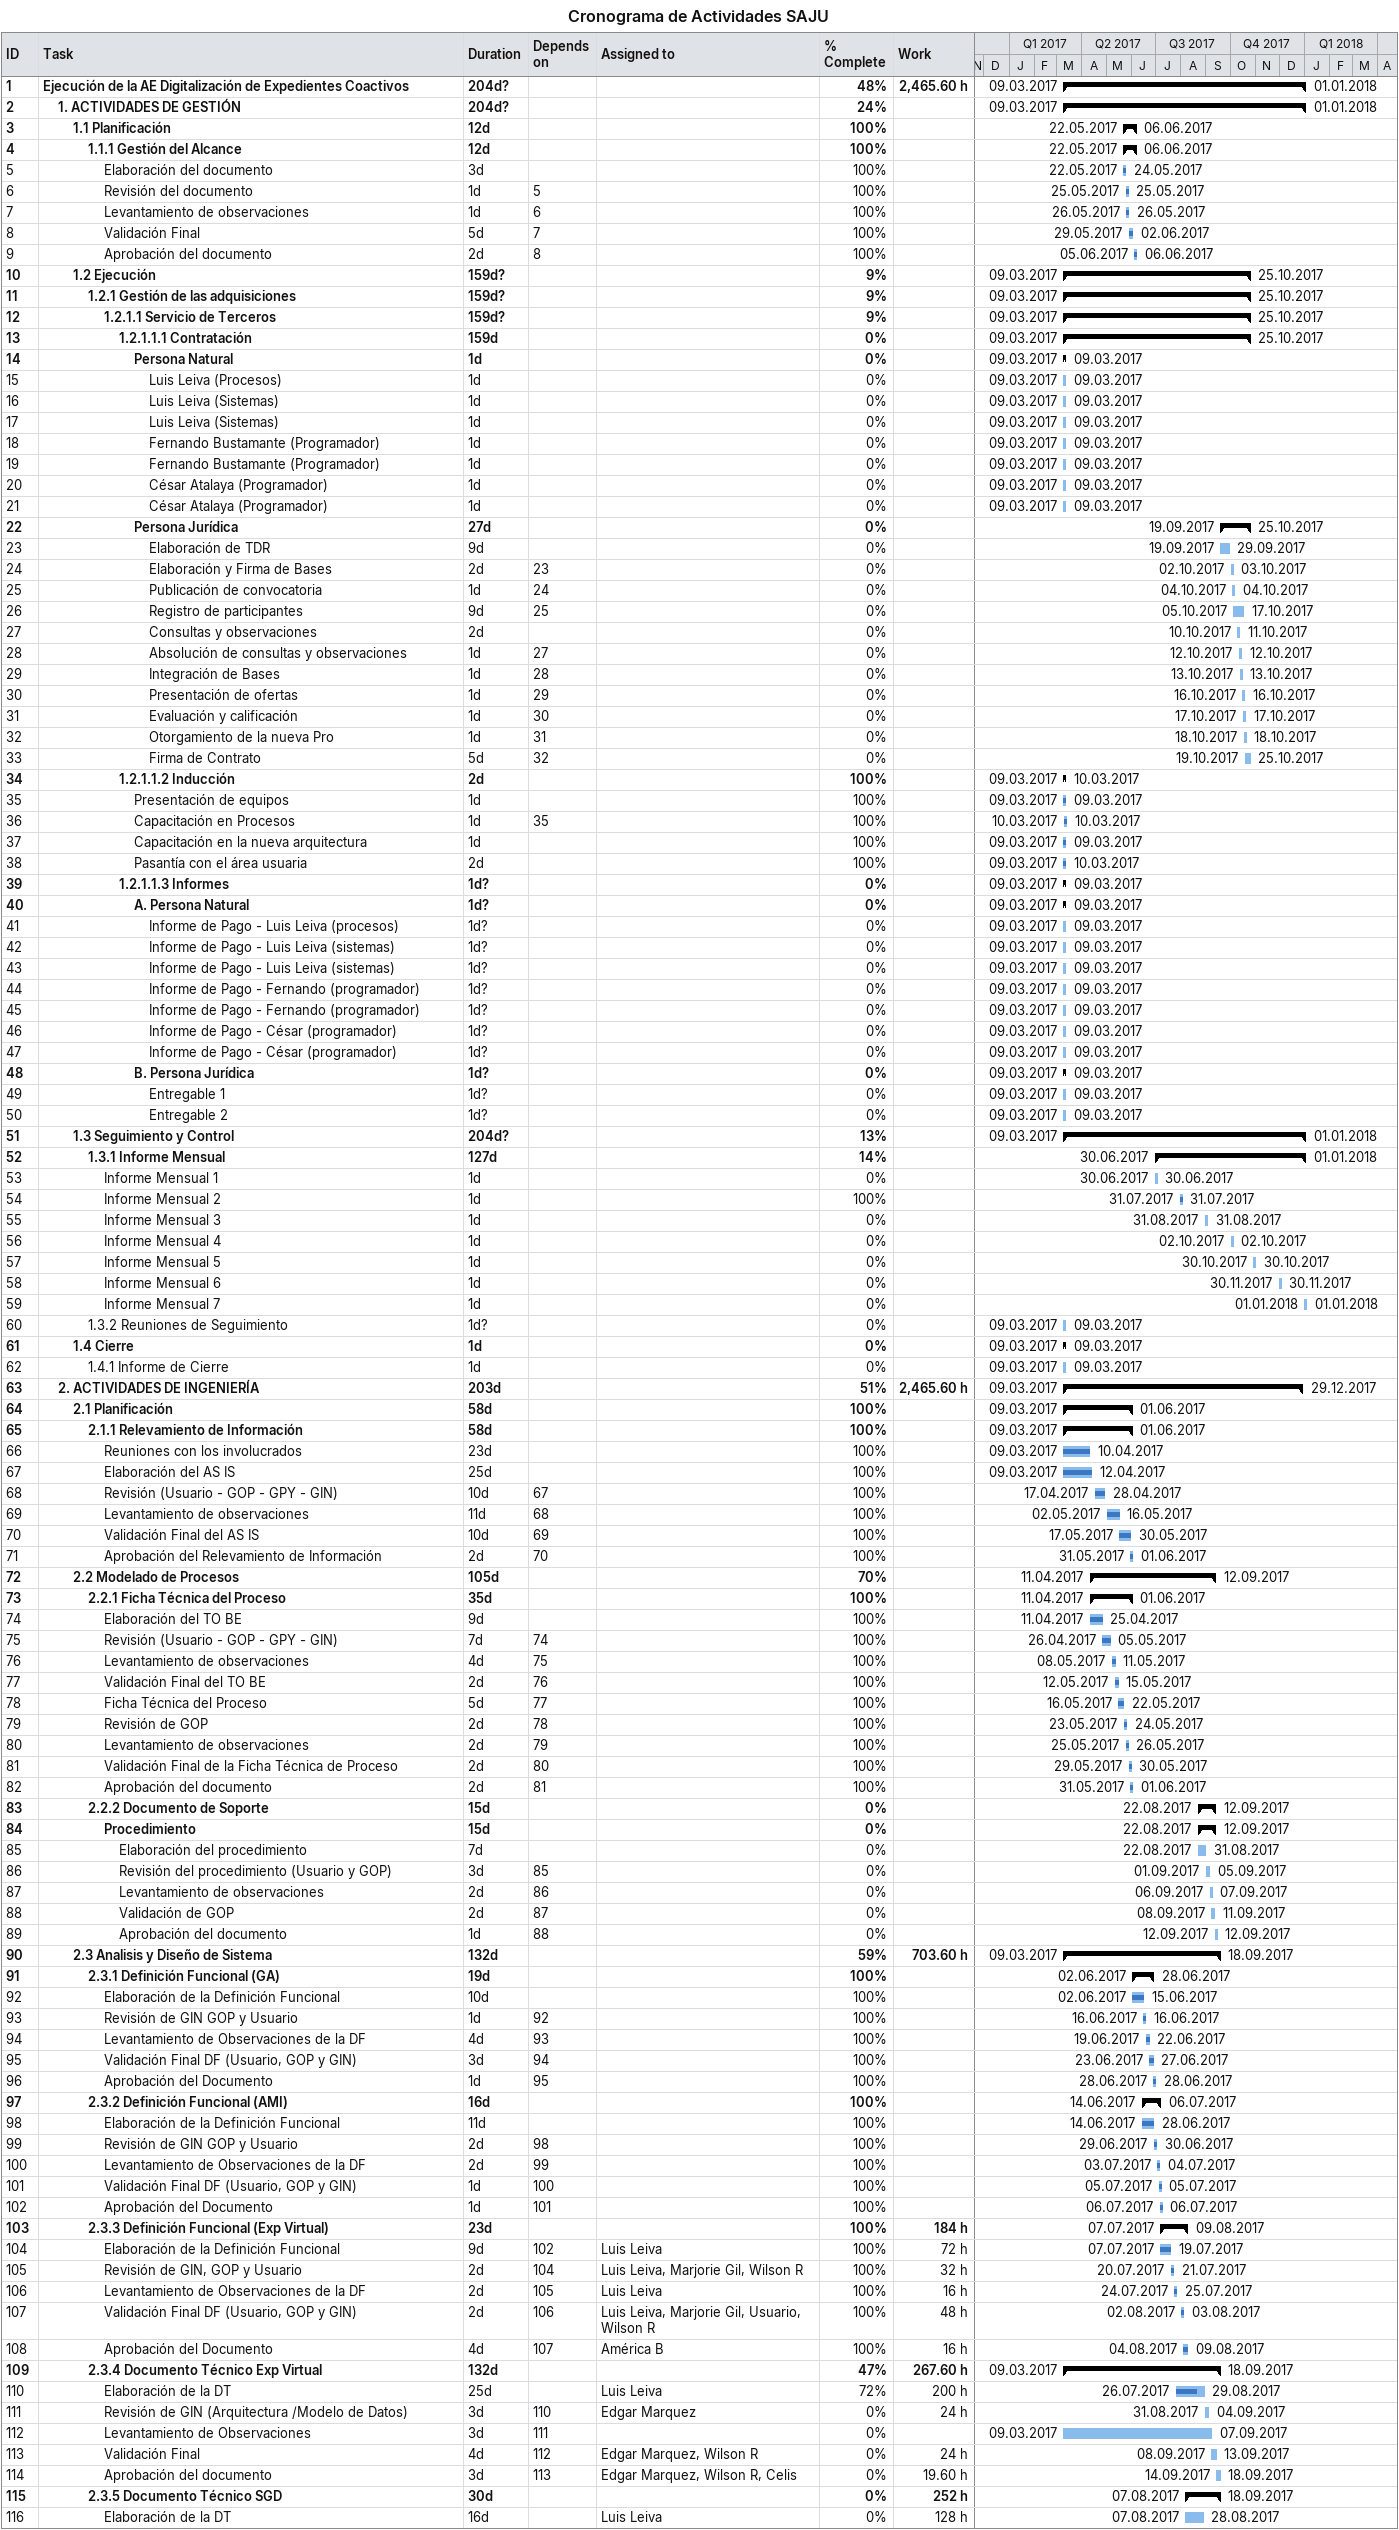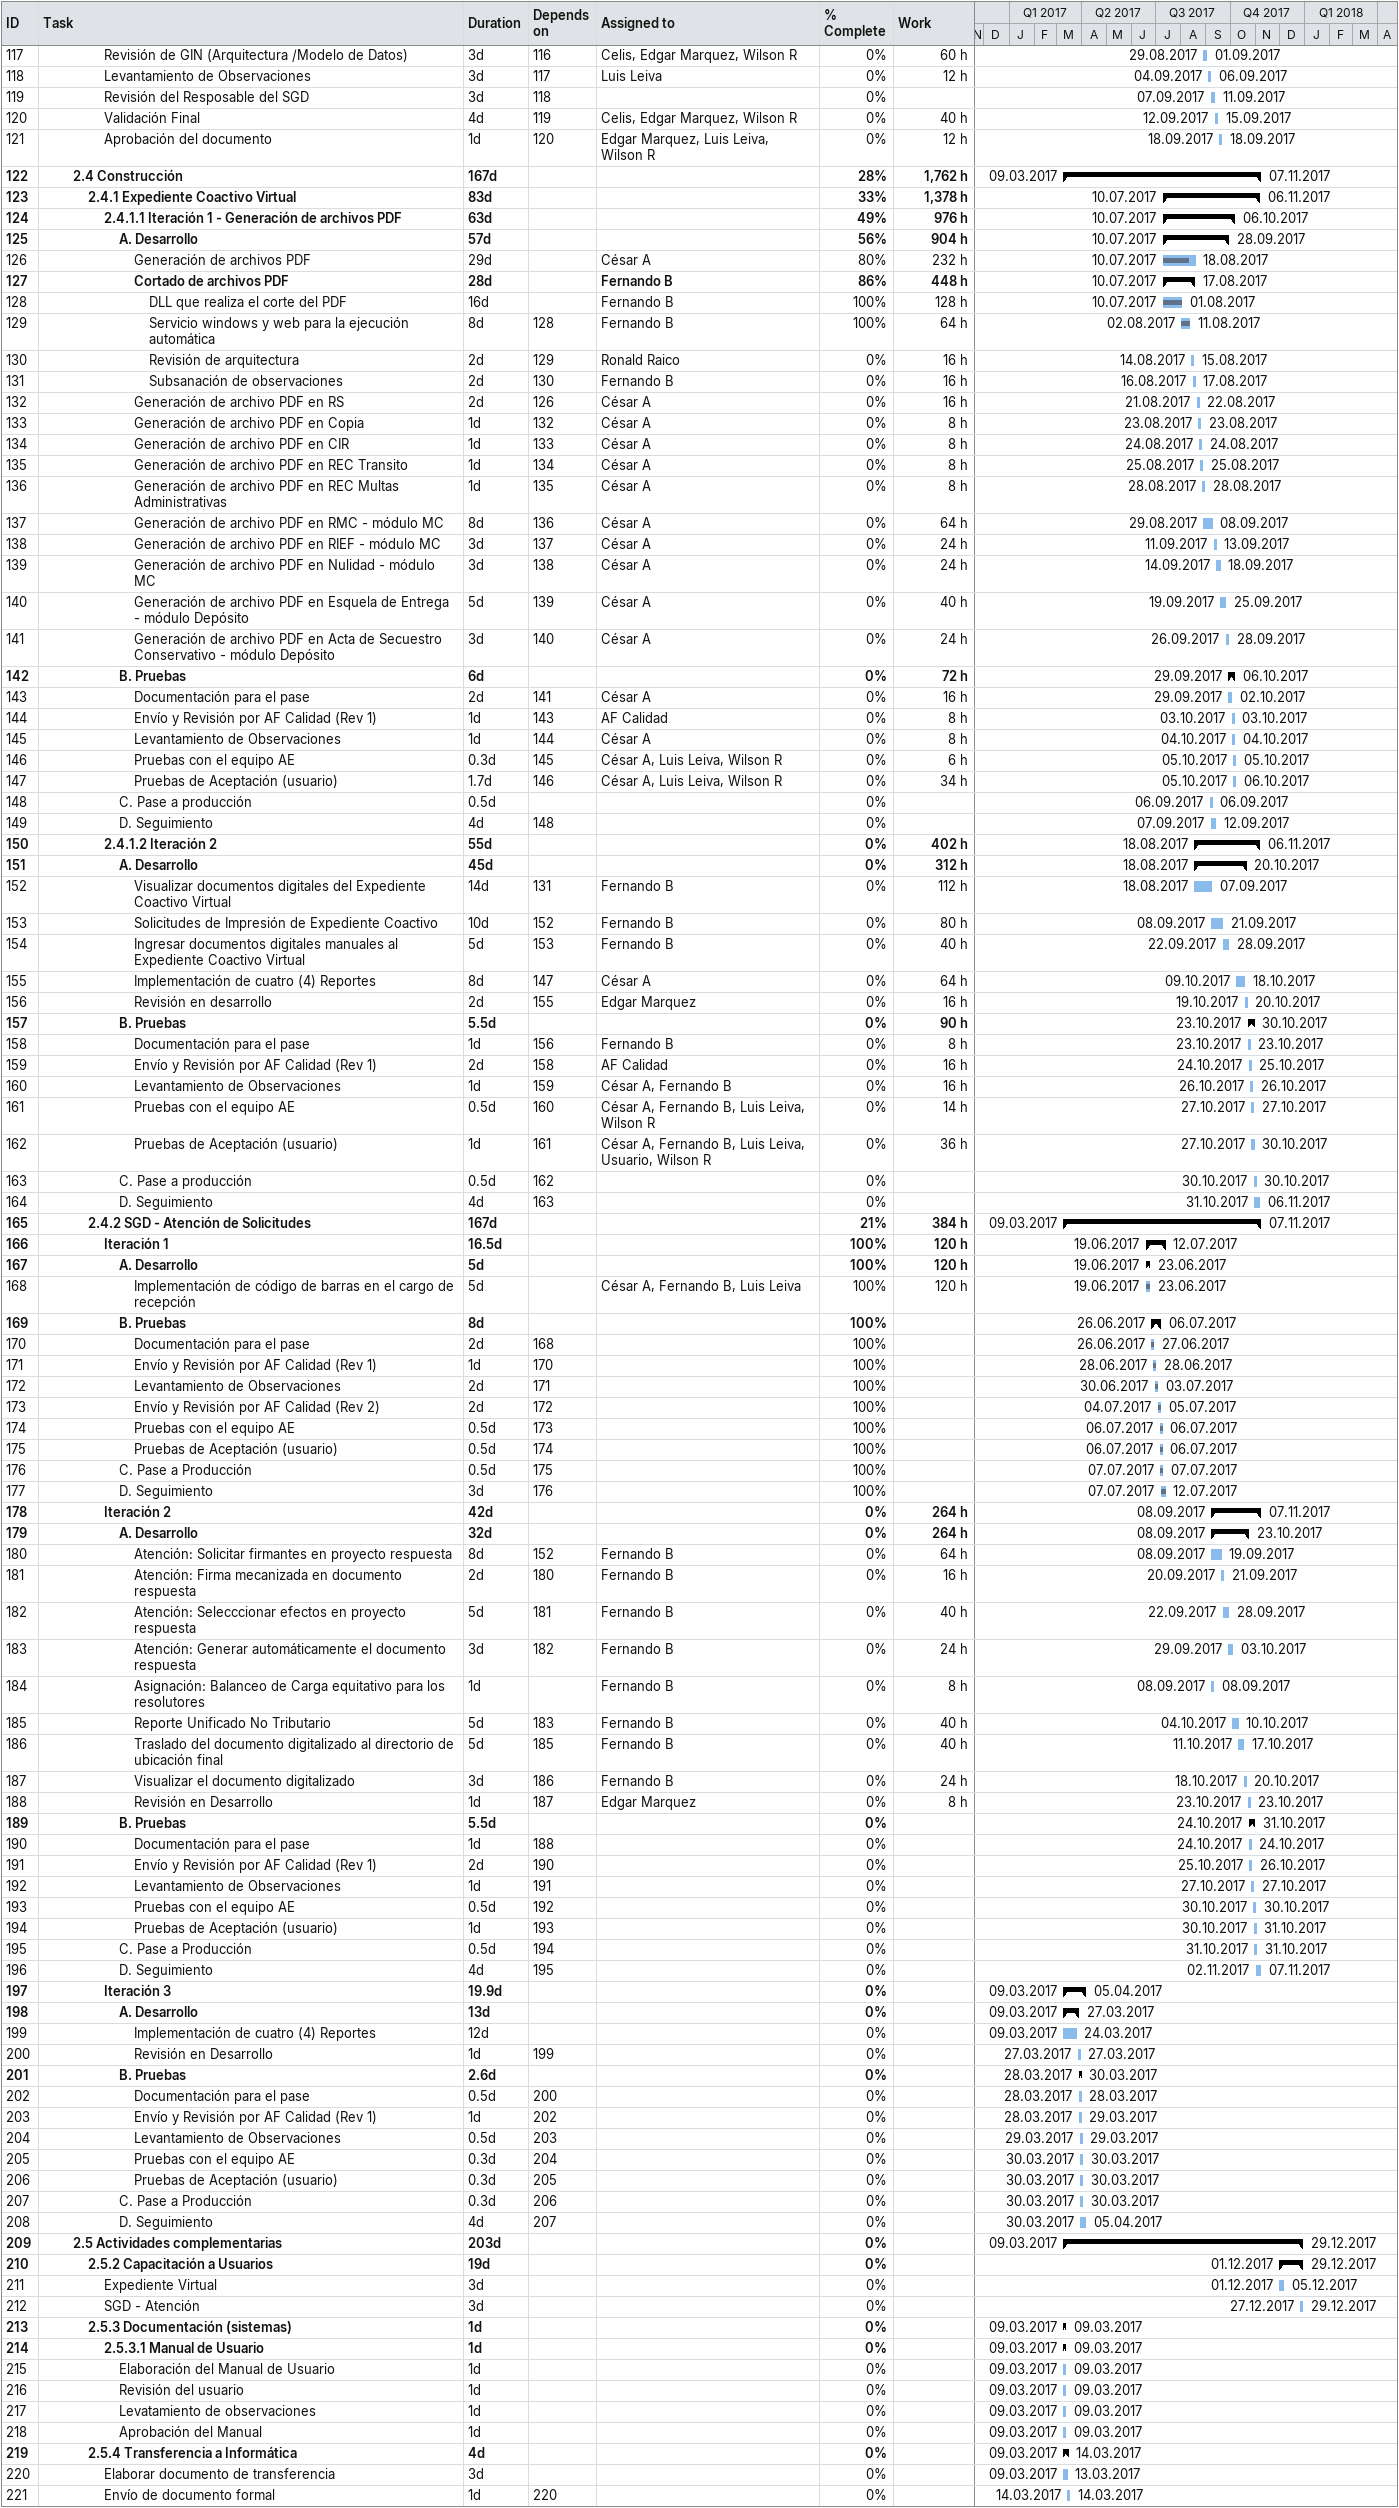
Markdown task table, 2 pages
Cronograma de Actividades SAJU

| ID | Level | Task | Duration | Start | Finish | Predecessors | Resources | % complete | Work (h) |
|---|---|---|---|---|---|---|---|---|---|
| 1 | 1 | **Ejecución de la AE Digitalización de Expedientes Coactivos** | 204d? | 2017-03-09 | 2018-01-01 |  |  | 48 | 2465.60 |
| 2 | 2 | **1. ACTIVIDADES DE GESTIÓN** | 204d? | 2017-03-09 | 2018-01-01 |  |  | 24 |  |
| 3 | 3 | **1.1 Planificación** | 12d | 2017-05-22 | 2017-06-06 |  |  | 100 |  |
| 4 | 4 | **1.1.1 Gestión del Alcance** | 12d | 2017-05-22 | 2017-06-06 |  |  | 100 |  |
| 5 | 5 | Elaboración del documento | 3d | 2017-05-22 | 2017-05-24 |  |  | 100 |  |
| 6 | 5 | Revisión del documento | 1d | 2017-05-25 | 2017-05-25 | 5 |  | 100 |  |
| 7 | 5 | Levantamiento de observaciones | 1d | 2017-05-26 | 2017-05-26 | 6 |  | 100 |  |
| 8 | 5 | Validación Final | 5d | 2017-05-29 | 2017-06-02 | 7 |  | 100 |  |
| 9 | 5 | Aprobación del documento | 2d | 2017-06-05 | 2017-06-06 | 8 |  | 100 |  |
| 10 | 3 | **1.2 Ejecución** | 159d? | 2017-03-09 | 2017-10-25 |  |  | 9 |  |
| 11 | 4 | **1.2.1 Gestión de las adquisiciones** | 159d? | 2017-03-09 | 2017-10-25 |  |  | 9 |  |
| 12 | 5 | **1.2.1.1 Servicio de Terceros** | 159d? | 2017-03-09 | 2017-10-25 |  |  | 9 |  |
| 13 | 6 | **1.2.1.1.1 Contratación** | 159d | 2017-03-09 | 2017-10-25 |  |  | 0 |  |
| 14 | 7 | **Persona Natural** | 1d | 2017-03-09 | 2017-03-09 |  |  | 0 |  |
| 15 | 8 | Luis Leiva (Procesos) | 1d | 2017-03-09 | 2017-03-09 |  |  | 0 |  |
| 16 | 8 | Luis Leiva (Sistemas) | 1d | 2017-03-09 | 2017-03-09 |  |  | 0 |  |
| 17 | 8 | Luis Leiva (Sistemas) | 1d | 2017-03-09 | 2017-03-09 |  |  | 0 |  |
| 18 | 8 | Fernando Bustamante (Programador) | 1d | 2017-03-09 | 2017-03-09 |  |  | 0 |  |
| 19 | 8 | Fernando Bustamante (Programador) | 1d | 2017-03-09 | 2017-03-09 |  |  | 0 |  |
| 20 | 8 | César Atalaya (Programador) | 1d | 2017-03-09 | 2017-03-09 |  |  | 0 |  |
| 21 | 8 | César Atalaya (Programador) | 1d | 2017-03-09 | 2017-03-09 |  |  | 0 |  |
| 22 | 7 | **Persona Jurídica** | 27d | 2017-09-19 | 2017-10-25 |  |  | 0 |  |
| 23 | 8 | Elaboración de TDR | 9d | 2017-09-19 | 2017-09-29 |  |  | 0 |  |
| 24 | 8 | Elaboración y Firma de Bases | 2d | 2017-10-02 | 2017-10-03 | 23 |  | 0 |  |
| 25 | 8 | Publicación de convocatoria | 1d | 2017-10-04 | 2017-10-04 | 24 |  | 0 |  |
| 26 | 8 | Registro de participantes | 9d | 2017-10-05 | 2017-10-17 | 25 |  | 0 |  |
| 27 | 8 | Consultas y observaciones | 2d | 2017-10-10 | 2017-10-11 |  |  | 0 |  |
| 28 | 8 | Absolución de consultas y observaciones | 1d | 2017-10-12 | 2017-10-12 | 27 |  | 0 |  |
| 29 | 8 | Integración de Bases | 1d | 2017-10-13 | 2017-10-13 | 28 |  | 0 |  |
| 30 | 8 | Presentación de ofertas | 1d | 2017-10-16 | 2017-10-16 | 29 |  | 0 |  |
| 31 | 8 | Evaluación y calificación | 1d | 2017-10-17 | 2017-10-17 | 30 |  | 0 |  |
| 32 | 8 | Otorgamiento de la nueva Pro | 1d | 2017-10-18 | 2017-10-18 | 31 |  | 0 |  |
| 33 | 8 | Firma de Contrato | 5d | 2017-10-19 | 2017-10-25 | 32 |  | 0 |  |
| 34 | 6 | **1.2.1.1.2 Inducción** | 2d | 2017-03-09 | 2017-03-10 |  |  | 100 |  |
| 35 | 7 | Presentación de equipos | 1d | 2017-03-09 | 2017-03-09 |  |  | 100 |  |
| 36 | 7 | Capacitación en Procesos | 1d | 2017-03-10 | 2017-03-10 | 35 |  | 100 |  |
| 37 | 7 | Capacitación en la nueva arquitectura | 1d | 2017-03-09 | 2017-03-09 |  |  | 100 |  |
| 38 | 7 | Pasantía con el área usuaria | 2d | 2017-03-09 | 2017-03-10 |  |  | 100 |  |
| 39 | 6 | **1.2.1.1.3 Informes** | 1d? | 2017-03-09 | 2017-03-09 |  |  | 0 |  |
| 40 | 7 | **A. Persona Natural** | 1d? | 2017-03-09 | 2017-03-09 |  |  | 0 |  |
| 41 | 8 | Informe de Pago - Luis Leiva (procesos) | 1d? | 2017-03-09 | 2017-03-09 |  |  | 0 |  |
| 42 | 8 | Informe de Pago - Luis Leiva (sistemas) | 1d? | 2017-03-09 | 2017-03-09 |  |  | 0 |  |
| 43 | 8 | Informe de Pago - Luis Leiva (sistemas) | 1d? | 2017-03-09 | 2017-03-09 |  |  | 0 |  |
| 44 | 8 | Informe de Pago - Fernando (programador) | 1d? | 2017-03-09 | 2017-03-09 |  |  | 0 |  |
| 45 | 8 | Informe de Pago - Fernando (programador) | 1d? | 2017-03-09 | 2017-03-09 |  |  | 0 |  |
| 46 | 8 | Informe de Pago - César (programador) | 1d? | 2017-03-09 | 2017-03-09 |  |  | 0 |  |
| 47 | 8 | Informe de Pago - César (programador) | 1d? | 2017-03-09 | 2017-03-09 |  |  | 0 |  |
| 48 | 7 | **B. Persona Jurídica** | 1d? | 2017-03-09 | 2017-03-09 |  |  | 0 |  |
| 49 | 8 | Entregable 1 | 1d? | 2017-03-09 | 2017-03-09 |  |  | 0 |  |
| 50 | 8 | Entregable 2 | 1d? | 2017-03-09 | 2017-03-09 |  |  | 0 |  |
| 51 | 3 | **1.3 Seguimiento y Control** | 204d? | 2017-03-09 | 2018-01-01 |  |  | 13 |  |
| 52 | 4 | **1.3.1 Informe Mensual** | 127d | 2017-06-30 | 2018-01-01 |  |  | 14 |  |
| 53 | 5 | Informe Mensual 1 | 1d | 2017-06-30 | 2017-06-30 |  |  | 0 |  |
| 54 | 5 | Informe Mensual 2 | 1d | 2017-07-31 | 2017-07-31 |  |  | 100 |  |
| 55 | 5 | Informe Mensual 3 | 1d | 2017-08-31 | 2017-08-31 |  |  | 0 |  |
| 56 | 5 | Informe Mensual 4 | 1d | 2017-10-02 | 2017-10-02 |  |  | 0 |  |
| 57 | 5 | Informe Mensual 5 | 1d | 2017-10-30 | 2017-10-30 |  |  | 0 |  |
| 58 | 5 | Informe Mensual 6 | 1d | 2017-11-30 | 2017-11-30 |  |  | 0 |  |
| 59 | 5 | Informe Mensual 7 | 1d | 2018-01-01 | 2018-01-01 |  |  | 0 |  |
| 60 | 4 | 1.3.2 Reuniones de Seguimiento | 1d? | 2017-03-09 | 2017-03-09 |  |  | 0 |  |
| 61 | 3 | **1.4 Cierre** | 1d | 2017-03-09 | 2017-03-09 |  |  | 0 |  |
| 62 | 4 | 1.4.1 Informe de Cierre | 1d | 2017-03-09 | 2017-03-09 |  |  | 0 |  |
| 63 | 2 | **2. ACTIVIDADES DE INGENIERÍA** | 203d | 2017-03-09 | 2017-12-29 |  |  | 51 | 2465.60 |
| 64 | 3 | **2.1 Planificación** | 58d | 2017-03-09 | 2017-06-01 |  |  | 100 |  |
| 65 | 4 | **2.1.1 Relevamiento de Información** | 58d | 2017-03-09 | 2017-06-01 |  |  | 100 |  |
| 66 | 5 | Reuniones con los involucrados | 23d | 2017-03-09 | 2017-04-10 |  |  | 100 |  |
| 67 | 5 | Elaboración del AS IS | 25d | 2017-03-09 | 2017-04-12 |  |  | 100 |  |
| 68 | 5 | Revisión (Usuario - GOP - GPY - GIN) | 10d | 2017-04-17 | 2017-04-28 | 67 |  | 100 |  |
| 69 | 5 | Levantamiento de observaciones | 11d | 2017-05-02 | 2017-05-16 | 68 |  | 100 |  |
| 70 | 5 | Validación Final del AS IS | 10d | 2017-05-17 | 2017-05-30 | 69 |  | 100 |  |
| 71 | 5 | Aprobación del Relevamiento de Información | 2d | 2017-05-31 | 2017-06-01 | 70 |  | 100 |  |
| 72 | 3 | **2.2 Modelado de Procesos** | 105d | 2017-04-11 | 2017-09-12 |  |  | 70 |  |
| 73 | 4 | **2.2.1 Ficha Técnica del Proceso** | 35d | 2017-04-11 | 2017-06-01 |  |  | 100 |  |
| 74 | 5 | Elaboración del TO BE | 9d | 2017-04-11 | 2017-04-25 |  |  | 100 |  |
| 75 | 5 | Revisión (Usuario - GOP - GPY - GIN) | 7d | 2017-04-26 | 2017-05-05 | 74 |  | 100 |  |
| 76 | 5 | Levantamiento de observaciones | 4d | 2017-05-08 | 2017-05-11 | 75 |  | 100 |  |
| 77 | 5 | Validación Final del TO BE | 2d | 2017-05-12 | 2017-05-15 | 76 |  | 100 |  |
| 78 | 5 | Ficha Técnica del Proceso | 5d | 2017-05-16 | 2017-05-22 | 77 |  | 100 |  |
| 79 | 5 | Revisión de GOP | 2d | 2017-05-23 | 2017-05-24 | 78 |  | 100 |  |
| 80 | 5 | Levantamiento de observaciones | 2d | 2017-05-25 | 2017-05-26 | 79 |  | 100 |  |
| 81 | 5 | Validación Final de la Ficha Técnica de Proceso | 2d | 2017-05-29 | 2017-05-30 | 80 |  | 100 |  |
| 82 | 5 | Aprobación del documento | 2d | 2017-05-31 | 2017-06-01 | 81 |  | 100 |  |
| 83 | 4 | **2.2.2 Documento de Soporte** | 15d | 2017-08-22 | 2017-09-12 |  |  | 0 |  |
| 84 | 5 | **Procedimiento** | 15d | 2017-08-22 | 2017-09-12 |  |  | 0 |  |
| 85 | 6 | Elaboración del procedimiento | 7d | 2017-08-22 | 2017-08-31 |  |  | 0 |  |
| 86 | 6 | Revisión del procedimiento (Usuario y GOP) | 3d | 2017-09-01 | 2017-09-05 | 85 |  | 0 |  |
| 87 | 6 | Levantamiento de observaciones | 2d | 2017-09-06 | 2017-09-07 | 86 |  | 0 |  |
| 88 | 6 | Validación de GOP | 2d | 2017-09-08 | 2017-09-11 | 87 |  | 0 |  |
| 89 | 6 | Aprobación del documento | 1d | 2017-09-12 | 2017-09-12 | 88 |  | 0 |  |
| 90 | 3 | **2.3 Analisis y Diseño de Sistema** | 132d | 2017-03-09 | 2017-09-18 |  |  | 59 | 703.60 |
| 91 | 4 | **2.3.1 Definición Funcional (GA)** | 19d | 2017-06-02 | 2017-06-28 |  |  | 100 |  |
| 92 | 5 | Elaboración de la Definición Funcional | 10d | 2017-06-02 | 2017-06-15 |  |  | 100 |  |
| 93 | 5 | Revisión de GIN GOP y Usuario | 1d | 2017-06-16 | 2017-06-16 | 92 |  | 100 |  |
| 94 | 5 | Levantamiento de Observaciones de la DF | 4d | 2017-06-19 | 2017-06-22 | 93 |  | 100 |  |
| 95 | 5 | Validación Final DF (Usuario, GOP y GIN) | 3d | 2017-06-23 | 2017-06-27 | 94 |  | 100 |  |
| 96 | 5 | Aprobación del Documento | 1d | 2017-06-28 | 2017-06-28 | 95 |  | 100 |  |
| 97 | 4 | **2.3.2 Definición Funcional (AMI)** | 16d | 2017-06-14 | 2017-07-06 |  |  | 100 |  |
| 98 | 5 | Elaboración de la Definición Funcional | 11d | 2017-06-14 | 2017-06-28 |  |  | 100 |  |
| 99 | 5 | Revisión de GIN GOP y Usuario | 2d | 2017-06-29 | 2017-06-30 | 98 |  | 100 |  |
| 100 | 5 | Levantamiento de Observaciones de la DF | 2d | 2017-07-03 | 2017-07-04 | 99 |  | 100 |  |
| 101 | 5 | Validación Final DF (Usuario, GOP y GIN) | 1d | 2017-07-05 | 2017-07-05 | 100 |  | 100 |  |
| 102 | 5 | Aprobación del Documento | 1d | 2017-07-06 | 2017-07-06 | 101 |  | 100 |  |
| 103 | 4 | **2.3.3 Definición Funcional (Exp Virtual)** | 23d | 2017-07-07 | 2017-08-09 |  |  | 100 | 184 |
| 104 | 5 | Elaboración de la Definición Funcional | 9d | 2017-07-07 | 2017-07-19 | 102 | Luis Leiva | 100 | 72 |
| 105 | 5 | Revisión de GIN, GOP y Usuario | 2d | 2017-07-20 | 2017-07-21 | 104 | Luis Leiva, Marjorie Gil, Wilson R | 100 | 32 |
| 106 | 5 | Levantamiento de Observaciones de la DF | 2d | 2017-07-24 | 2017-07-25 | 105 | Luis Leiva | 100 | 16 |
| 107 | 5 | Validación Final DF (Usuario, GOP y GIN) | 2d | 2017-08-02 | 2017-08-03 | 106 | Luis Leiva, Marjorie Gil, Usuario, Wilson R | 100 | 48 |
| 108 | 5 | Aprobación del Documento | 4d | 2017-08-04 | 2017-08-09 | 107 | América B | 100 | 16 |
| 109 | 4 | **2.3.4 Documento Técnico Exp Virtual** | 132d | 2017-03-09 | 2017-09-18 |  |  | 47 | 267.60 |
| 110 | 5 | Elaboración de la DT | 25d | 2017-07-26 | 2017-08-29 |  | Luis Leiva | 72 | 200 |
| 111 | 5 | Revisión de GIN (Arquitectura /Modelo de Datos) | 3d | 2017-08-31 | 2017-09-04 | 110 | Edgar Marquez | 0 | 24 |
| 112 | 5 | Levantamiento de Observaciones | 3d | 2017-03-09 | 2017-09-07 | 111 |  | 0 |  |
| 113 | 5 | Validación Final | 4d | 2017-09-08 | 2017-09-13 | 112 | Edgar Marquez, Wilson R | 0 | 24 |
| 114 | 5 | Aprobación del documento | 3d | 2017-09-14 | 2017-09-18 | 113 | Edgar Marquez, Wilson R, Celis | 0 | 19.60 |
| 115 | 4 | **2.3.5 Documento Técnico SGD** | 30d | 2017-08-07 | 2017-09-18 |  |  | 0 | 252 |
| 116 | 5 | Elaboración de la DT | 16d | 2017-08-07 | 2017-08-28 |  | Luis Leiva | 0 | 128 |
| 117 | 5 | Revisión de GIN (Arquitectura /Modelo de Datos) | 3d | 2017-08-29 | 2017-09-01 | 116 | Celis, Edgar Marquez, Wilson R | 0 | 60 |
| 118 | 5 | Levantamiento de Observaciones | 3d | 2017-09-04 | 2017-09-06 | 117 | Luis Leiva | 0 | 12 |
| 119 | 5 | Revisión del Resposable del SGD | 3d | 2017-09-07 | 2017-09-11 | 118 |  | 0 |  |
| 120 | 5 | Validación Final | 4d | 2017-09-12 | 2017-09-15 | 119 | Celis, Edgar Marquez, Wilson R | 0 | 40 |
| 121 | 5 | Aprobación del documento | 1d | 2017-09-18 | 2017-09-18 | 120 | Edgar Marquez, Luis Leiva, Wilson R | 0 | 12 |
| 122 | 3 | **2.4 Construcción** | 167d | 2017-03-09 | 2017-11-07 |  |  | 28 | 1762 |
| 123 | 4 | **2.4.1 Expediente Coactivo Virtual** | 83d | 2017-07-10 | 2017-11-06 |  |  | 33 | 1378 |
| 124 | 5 | **2.4.1.1 Iteración 1 - Generación de archivos PDF** | 63d | 2017-07-10 | 2017-10-06 |  |  | 49 | 976 |
| 125 | 6 | **A. Desarrollo** | 57d | 2017-07-10 | 2017-09-28 |  |  | 56 | 904 |
| 126 | 7 | Generación de archivos PDF | 29d | 2017-07-10 | 2017-08-18 |  | César A | 80 | 232 |
| 127 | 7 | **Cortado de archivos PDF** | 28d | 2017-07-10 | 2017-08-17 |  | Fernando B | 86 | 448 |
| 128 | 8 | DLL que realiza el corte del PDF | 16d | 2017-07-10 | 2017-08-01 |  | Fernando B | 100 | 128 |
| 129 | 8 | Servicio windows y web para la ejecución automática | 8d | 2017-08-02 | 2017-08-11 | 128 | Fernando B | 100 | 64 |
| 130 | 8 | Revisión de arquitectura | 2d | 2017-08-14 | 2017-08-15 | 129 | Ronald Raico | 0 | 16 |
| 131 | 8 | Subsanación de observaciones | 2d | 2017-08-16 | 2017-08-17 | 130 | Fernando B | 0 | 16 |
| 132 | 7 | Generación de archivo PDF en RS | 2d | 2017-08-21 | 2017-08-22 | 126 | César A | 0 | 16 |
| 133 | 7 | Generación de archivo PDF en Copia | 1d | 2017-08-23 | 2017-08-23 | 132 | César A | 0 | 8 |
| 134 | 7 | Generación de archivo PDF en CIR | 1d | 2017-08-24 | 2017-08-24 | 133 | César A | 0 | 8 |
| 135 | 7 | Generación de archivo PDF en REC Transito | 1d | 2017-08-25 | 2017-08-25 | 134 | César A | 0 | 8 |
| 136 | 7 | Generación de archivo PDF en REC Multas Administrativas | 1d | 2017-08-28 | 2017-08-28 | 135 | César A | 0 | 8 |
| 137 | 7 | Generación de archivo PDF en RMC - módulo MC | 8d | 2017-08-29 | 2017-09-08 | 136 | César A | 0 | 64 |
| 138 | 7 | Generación de archivo PDF en RIEF - módulo MC | 3d | 2017-09-11 | 2017-09-13 | 137 | César A | 0 | 24 |
| 139 | 7 | Generación de archivo PDF en Nulidad - módulo MC | 3d | 2017-09-14 | 2017-09-18 | 138 | César A | 0 | 24 |
| 140 | 7 | Generación de archivo PDF en Esquela de Entrega - módulo Depósito | 5d | 2017-09-19 | 2017-09-25 | 139 | César A | 0 | 40 |
| 141 | 7 | Generación de archivo PDF en Acta de Secuestro Conservativo - módulo Depósito | 3d | 2017-09-26 | 2017-09-28 | 140 | César A | 0 | 24 |
| 142 | 6 | **B. Pruebas** | 6d | 2017-09-29 | 2017-10-06 |  |  | 0 | 72 |
| 143 | 7 | Documentación para el pase | 2d | 2017-09-29 | 2017-10-02 | 141 | César A | 0 | 16 |
| 144 | 7 | Envío y Revisión por AF Calidad (Rev 1) | 1d | 2017-10-03 | 2017-10-03 | 143 | AF Calidad | 0 | 8 |
| 145 | 7 | Levantamiento de Observaciones | 1d | 2017-10-04 | 2017-10-04 | 144 | César A | 0 | 8 |
| 146 | 7 | Pruebas con el equipo AE | 0.3d | 2017-10-05 | 2017-10-05 | 145 | César A, Luis Leiva, Wilson R | 0 | 6 |
| 147 | 7 | Pruebas de Aceptación (usuario) | 1.7d | 2017-10-05 | 2017-10-06 | 146 | César A, Luis Leiva, Wilson R | 0 | 34 |
| 148 | 6 | C. Pase a producción | 0.5d | 2017-09-06 | 2017-09-06 |  |  | 0 |  |
| 149 | 6 | D. Seguimiento | 4d | 2017-09-07 | 2017-09-12 | 148 |  | 0 |  |
| 150 | 5 | **2.4.1.2 Iteración 2** | 55d | 2017-08-18 | 2017-11-06 |  |  | 0 | 402 |
| 151 | 6 | **A. Desarrollo** | 45d | 2017-08-18 | 2017-10-20 |  |  | 0 | 312 |
| 152 | 7 | Visualizar documentos digitales del Expediente Coactivo Virtual | 14d | 2017-08-18 | 2017-09-07 | 131 | Fernando B | 0 | 112 |
| 153 | 7 | Solicitudes de Impresión de Expediente Coactivo | 10d | 2017-09-08 | 2017-09-21 | 152 | Fernando B | 0 | 80 |
| 154 | 7 | Ingresar documentos digitales manuales al Expediente Coactivo Virtual | 5d | 2017-09-22 | 2017-09-28 | 153 | Fernando B | 0 | 40 |
| 155 | 7 | Implementación de cuatro (4) Reportes | 8d | 2017-10-09 | 2017-10-18 | 147 | César A | 0 | 64 |
| 156 | 7 | Revisión en desarrollo | 2d | 2017-10-19 | 2017-10-20 | 155 | Edgar Marquez | 0 | 16 |
| 157 | 6 | **B. Pruebas** | 5.5d | 2017-10-23 | 2017-10-30 |  |  | 0 | 90 |
| 158 | 7 | Documentación para el pase | 1d | 2017-10-23 | 2017-10-23 | 156 | Fernando B | 0 | 8 |
| 159 | 7 | Envío y Revisión por AF Calidad (Rev 1) | 2d | 2017-10-24 | 2017-10-25 | 158 | AF Calidad | 0 | 16 |
| 160 | 7 | Levantamiento de Observaciones | 1d | 2017-10-26 | 2017-10-26 | 159 | César A, Fernando B | 0 | 16 |
| 161 | 7 | Pruebas con el equipo AE | 0.5d | 2017-10-27 | 2017-10-27 | 160 | César A, Fernando B, Luis Leiva, Wilson R | 0 | 14 |
| 162 | 7 | Pruebas de Aceptación (usuario) | 1d | 2017-10-27 | 2017-10-30 | 161 | César A, Fernando B, Luis Leiva, Usuario, Wilson R | 0 | 36 |
| 163 | 6 | C. Pase a producción | 0.5d | 2017-10-30 | 2017-10-30 | 162 |  | 0 |  |
| 164 | 6 | D. Seguimiento | 4d | 2017-10-31 | 2017-11-06 | 163 |  | 0 |  |
| 165 | 4 | **2.4.2 SGD - Atención de Solicitudes** | 167d | 2017-03-09 | 2017-11-07 |  |  | 21 | 384 |
| 166 | 5 | **Iteración 1** | 16.5d | 2017-06-19 | 2017-07-12 |  |  | 100 | 120 |
| 167 | 6 | **A. Desarrollo** | 5d | 2017-06-19 | 2017-06-23 |  |  | 100 | 120 |
| 168 | 7 | Implementación de código de barras en el cargo de recepción | 5d | 2017-06-19 | 2017-06-23 |  | César A, Fernando B, Luis Leiva | 100 | 120 |
| 169 | 6 | **B. Pruebas** | 8d | 2017-06-26 | 2017-07-06 |  |  | 100 |  |
| 170 | 7 | Documentación para el pase | 2d | 2017-06-26 | 2017-06-27 | 168 |  | 100 |  |
| 171 | 7 | Envío y Revisión por AF Calidad (Rev 1) | 1d | 2017-06-28 | 2017-06-28 | 170 |  | 100 |  |
| 172 | 7 | Levantamiento de Observaciones | 2d | 2017-06-30 | 2017-07-03 | 171 |  | 100 |  |
| 173 | 7 | Envío y Revisión por AF Calidad (Rev 2) | 2d | 2017-07-04 | 2017-07-05 | 172 |  | 100 |  |
| 174 | 7 | Pruebas con el equipo AE | 0.5d | 2017-07-06 | 2017-07-06 | 173 |  | 100 |  |
| 175 | 7 | Pruebas de Aceptación (usuario) | 0.5d | 2017-07-06 | 2017-07-06 | 174 |  | 100 |  |
| 176 | 6 | C. Pase a Producción | 0.5d | 2017-07-07 | 2017-07-07 | 175 |  | 100 |  |
| 177 | 6 | D. Seguimiento | 3d | 2017-07-07 | 2017-07-12 | 176 |  | 100 |  |
| 178 | 5 | **Iteración 2** | 42d | 2017-09-08 | 2017-11-07 |  |  | 0 | 264 |
| 179 | 6 | **A. Desarrollo** | 32d | 2017-09-08 | 2017-10-23 |  |  | 0 | 264 |
| 180 | 7 | Atención: Solicitar firmantes en proyecto respuesta | 8d | 2017-09-08 | 2017-09-19 | 152 | Fernando B | 0 | 64 |
| 181 | 7 | Atención: Firma mecanizada en documento respuesta | 2d | 2017-09-20 | 2017-09-21 | 180 | Fernando B | 0 | 16 |
| 182 | 7 | Atención: Selecccionar efectos en proyecto respuesta | 5d | 2017-09-22 | 2017-09-28 | 181 | Fernando B | 0 | 40 |
| 183 | 7 | Atención: Generar automáticamente el documento respuesta | 3d | 2017-09-29 | 2017-10-03 | 182 | Fernando B | 0 | 24 |
| 184 | 7 | Asignación: Balanceo de Carga equitativo para los resolutores | 1d | 2017-09-08 | 2017-09-08 |  | Fernando B | 0 | 8 |
| 185 | 7 | Reporte Unificado No Tributario | 5d | 2017-10-04 | 2017-10-10 | 183 | Fernando B | 0 | 40 |
| 186 | 7 | Traslado del documento digitalizado al directorio de ubicación final | 5d | 2017-10-11 | 2017-10-17 | 185 | Fernando B | 0 | 40 |
| 187 | 7 | Visualizar el documento digitalizado | 3d | 2017-10-18 | 2017-10-20 | 186 | Fernando B | 0 | 24 |
| 188 | 7 | Revisión en Desarrollo | 1d | 2017-10-23 | 2017-10-23 | 187 | Edgar Marquez | 0 | 8 |
| 189 | 6 | **B. Pruebas** | 5.5d | 2017-10-24 | 2017-10-31 |  |  | 0 |  |
| 190 | 7 | Documentación para el pase | 1d | 2017-10-24 | 2017-10-24 | 188 |  | 0 |  |
| 191 | 7 | Envío y Revisión por AF Calidad (Rev 1) | 2d | 2017-10-25 | 2017-10-26 | 190 |  | 0 |  |
| 192 | 7 | Levantamiento de Observaciones | 1d | 2017-10-27 | 2017-10-27 | 191 |  | 0 |  |
| 193 | 7 | Pruebas con el equipo AE | 0.5d | 2017-10-30 | 2017-10-30 | 192 |  | 0 |  |
| 194 | 7 | Pruebas de Aceptación (usuario) | 1d | 2017-10-30 | 2017-10-31 | 193 |  | 0 |  |
| 195 | 6 | C. Pase a Producción | 0.5d | 2017-10-31 | 2017-10-31 | 194 |  | 0 |  |
| 196 | 6 | D. Seguimiento | 4d | 2017-11-02 | 2017-11-07 | 195 |  | 0 |  |
| 197 | 5 | **Iteración 3** | 19.9d | 2017-03-09 | 2017-04-05 |  |  | 0 |  |
| 198 | 6 | **A. Desarrollo** | 13d | 2017-03-09 | 2017-03-27 |  |  | 0 |  |
| 199 | 7 | Implementación de cuatro (4) Reportes | 12d | 2017-03-09 | 2017-03-24 |  |  | 0 |  |
| 200 | 7 | Revisión en Desarrollo | 1d | 2017-03-27 | 2017-03-27 | 199 |  | 0 |  |
| 201 | 6 | **B. Pruebas** | 2.6d | 2017-03-28 | 2017-03-30 |  |  | 0 |  |
| 202 | 7 | Documentación para el pase | 0.5d | 2017-03-28 | 2017-03-28 | 200 |  | 0 |  |
| 203 | 7 | Envío y Revisión por AF Calidad (Rev 1) | 1d | 2017-03-28 | 2017-03-29 | 202 |  | 0 |  |
| 204 | 7 | Levantamiento de Observaciones | 0.5d | 2017-03-29 | 2017-03-29 | 203 |  | 0 |  |
| 205 | 7 | Pruebas con el equipo AE | 0.3d | 2017-03-30 | 2017-03-30 | 204 |  | 0 |  |
| 206 | 7 | Pruebas de Aceptación (usuario) | 0.3d | 2017-03-30 | 2017-03-30 | 205 |  | 0 |  |
| 207 | 6 | C. Pase a Producción | 0.3d | 2017-03-30 | 2017-03-30 | 206 |  | 0 |  |
| 208 | 6 | D. Seguimiento | 4d | 2017-03-30 | 2017-04-05 | 207 |  | 0 |  |
| 209 | 3 | **2.5 Actividades complementarias** | 203d | 2017-03-09 | 2017-12-29 |  |  | 0 |  |
| 210 | 4 | **2.5.2 Capacitación a Usuarios** | 19d | 2017-12-01 | 2017-12-29 |  |  | 0 |  |
| 211 | 5 | Expediente Virtual | 3d | 2017-12-01 | 2017-12-05 |  |  | 0 |  |
| 212 | 5 | SGD - Atención | 3d | 2017-12-27 | 2017-12-29 |  |  | 0 |  |
| 213 | 4 | **2.5.3 Documentación (sistemas)** | 1d | 2017-03-09 | 2017-03-09 |  |  | 0 |  |
| 214 | 5 | **2.5.3.1 Manual de Usuario** | 1d | 2017-03-09 | 2017-03-09 |  |  | 0 |  |
| 215 | 6 | Elaboración del Manual de Usuario | 1d | 2017-03-09 | 2017-03-09 |  |  | 0 |  |
| 216 | 6 | Revisión del usuario | 1d | 2017-03-09 | 2017-03-09 |  |  | 0 |  |
| 217 | 6 | Levatamiento de observaciones | 1d | 2017-03-09 | 2017-03-09 |  |  | 0 |  |
| 218 | 6 | Aprobación del Manual | 1d | 2017-03-09 | 2017-03-09 |  |  | 0 |  |
| 219 | 4 | **2.5.4 Transferencia a Informática** | 4d | 2017-03-09 | 2017-03-14 |  |  | 0 |  |
| 220 | 5 | Elaborar documento de transferencia | 3d | 2017-03-09 | 2017-03-13 |  |  | 0 |  |
| 221 | 5 | Envío de documento formal | 1d | 2017-03-14 | 2017-03-14 | 220 |  | 0 |  |
